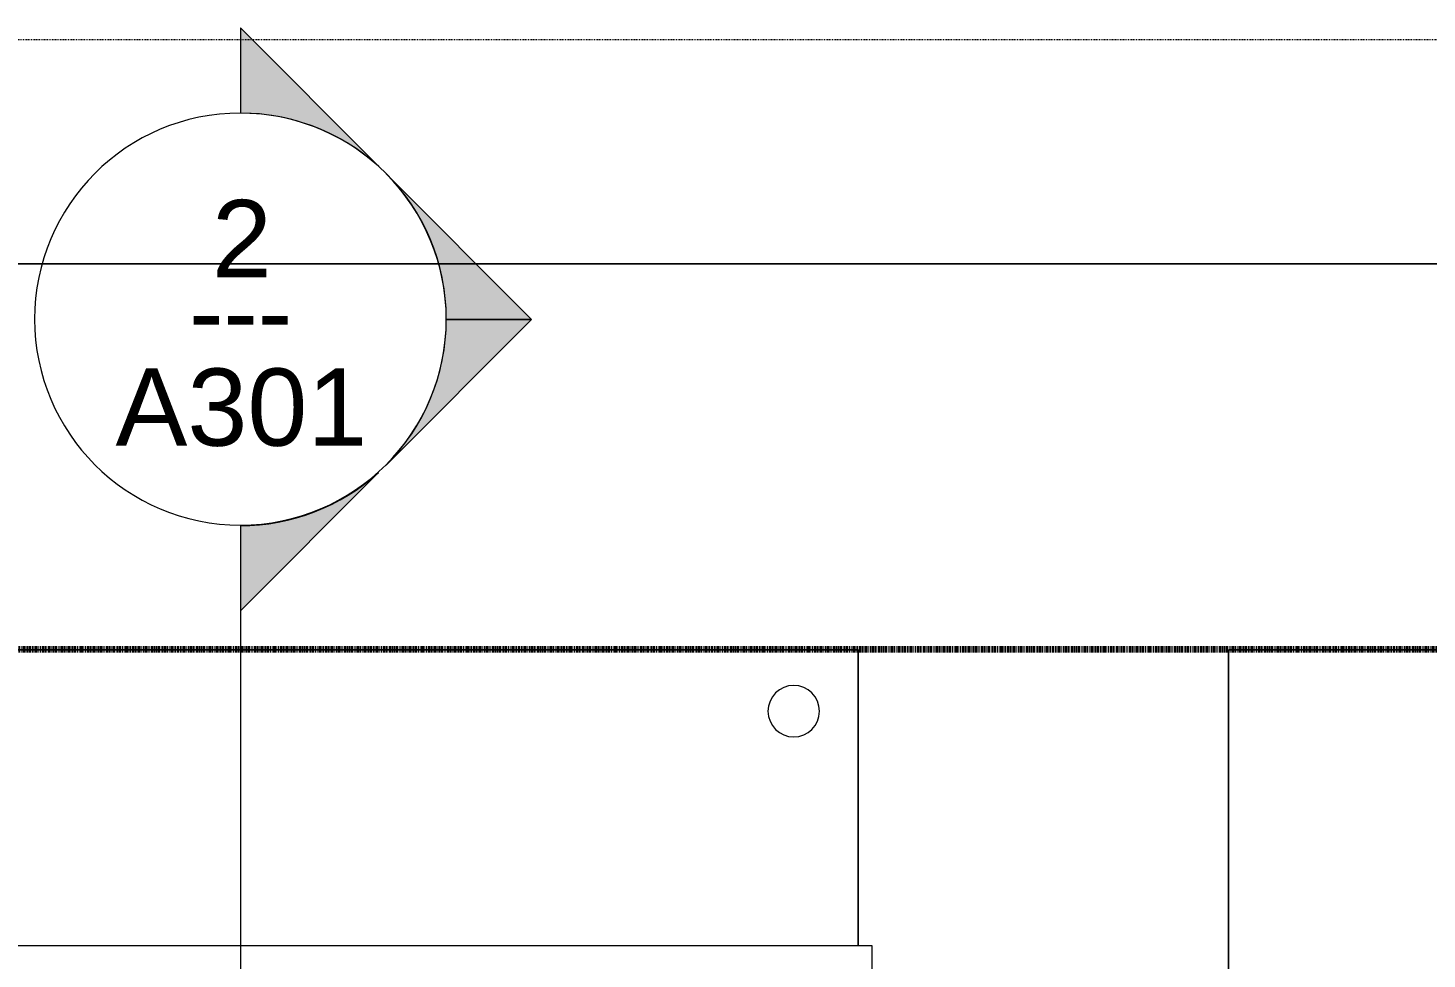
# Model space of a CAD drawing. Header units: inches. Extents: x -4450 to -273, y 9564 to 12971.
# Drawn here: x -3803.7 to -3586.3, y 12220.6 to 12365.2 of the extents above; entities that cross this region are included whole.
import ezdxf

# ---------------------------------------------------------------- set-up
doc = ezdxf.new("R2010")
doc.units = ezdxf.units.IN
doc.header["$MEASUREMENT"] = 0
doc.linetypes.add('Aligning Line 1_8_', pattern=[0.25, 0.125, -0.125])
doc.linetypes.add('Double Dash 3_8_', pattern=[1, 0.375, -0.125, 0.125, -0.125, 0.125, -0.125])
for name, color, linetype, lineweight in [('0-1', 7, 'Continuous', 5), ('A-WALL', 113, 'Continuous', 13), ('C-PROP-LINE', 91, 'Double Dash 3_8_', 140), ('C-TOPO', 7, 'Continuous', 9), ('E-LITE-EQPM', 33, 'Continuous', 9), ('G-ANNO-SYMB-2', 147, 'Aligning Line 1_8_', 9), ('G-ANNO-SYMB-3', 111, 'Continuous', 9)]:
    doc.layers.add(name, color=color, linetype=linetype, lineweight=lineweight)
doc.styles.add('Arial', font='arial.ttf', dxfattribs={"height": 12})
doc.styles.add('Century Gothic_1', font='ufonts.com_century-gothic.ttf', dxfattribs={"height": 12})

# ---------------------------------------------------------------- blocks, each defined once
blk = doc.blocks.new('CTR  - Topography_rvt-1-FLOOR PLAN - ROOF')
at = {"layer": 'C-TOPO'}
for p, q in [((-3967.36, 12328.59), (-3730.01, 12328.59)), ((-3730.01, 12328.59), (-3967.36, 12328.59)), ((-3730.01, 12328.59), (-3704.55, 12328.59)), ((-3704.55, 12328.59), (-3730.01, 12328.59)), ((-3704.55, 12328.59), (-3437.82, 12328.59)), ((-3437.82, 12328.59), (-3704.55, 12328.59)), ((-3677.16, 12268.59), (-3997.18, 12268.59)), ((-3997.18, 12268.59), (-3677.16, 12268.59)), ((-3674.72, 12268.59), (-3677.16, 12268.59)), ((-3677.16, 12268.59), (-3674.72, 12268.59)), ((-3674.72, 12265.82), (-3674.72, 12268.59)), ((-3674.72, 12268.59), (-3674.72, 12265.82)), ((-3506.63, 12268.59), (-3617.12, 12268.59)), ((-3617.12, 12268.59), (-3617.12, 12243.58)), ((-3617.12, 12243.58), (-3617.12, 12268.59)), ((-3617.12, 12268.59), (-3506.63, 12268.59)), ((-3674.72, 12222.71), (-3674.72, 12265.82)), ((-3674.72, 12265.82), (-3674.72, 12222.71)), ((-3617.12, 12243.58), (-3617.12, 12200.42)), ((-3617.12, 12200.42), (-3617.12, 12243.58))]:
    blk.add_line(p, q, dxfattribs=at)
blk = doc.blocks.new('CTR - 1st Phase - Common Walls_rvt-1-FLOOR PLAN - ROOF')
at = {"layer": 'G-ANNO-SYMB-2'}
blk.add_line((-583.13, 12363.34), (-4111.25, 12363.34), dxfattribs=at)
blk = doc.blocks.new('Pathway_Cooper_McGraw-Edison _BSC-BRC_Round - Pathway_Cooper_McGraw-Edison _BSC-BRC_Round-2028611-FLOOR PLAN - ROOF')
at = {"layer": 'E-LITE-EQPM'}
for start, end in [(360, 180), (180, 360)]:
    blk.add_arc((0, 0), 4, start, end, dxfattribs=at)
blk = doc.blocks.new('Family - ___-1878357-FLOOR PLAN - ROOF')
at = {"layer": 'C-PROP-LINE'}
blk.add_line((-3989.61, 12268.69), (-629.56, 12268.69), dxfattribs=at)
blk = doc.blocks.new('Section - Section Head - Filled-22785-FLOOR PLAN - ROOF')
at = {"layer": 'G-ANNO-SYMB-3'}
h = blk.add_hatch(color=256, dxfattribs=at)
edge = h.paths.add_edge_path(flags=0)
edge.add_line((-0.4268, 0.1768), (-0.25, 0.3536))
edge.add_line((-0.25, 0.3536), (-0.25, 0.25))
edge.add_arc((-0.25, 0), 0.25, 90, 135)
h = blk.add_hatch(color=256, dxfattribs=at)
edge = h.paths.add_edge_path(flags=0)
edge.add_arc((-0.25, 0), 0.25, 45, 90)
edge.add_line((-0.25, 0.25), (-0.25, 0.3536))
edge.add_line((-0.25, 0.3536), (-0.0732, 0.1768))
h = blk.add_hatch(color=256, dxfattribs=at)
edge = h.paths.add_edge_path(flags=0)
edge.add_arc((-0.25, 0), 0.2503, 137.9216, 180)
edge.add_line((-0.5003, 0), (-0.6036, 0))
edge.add_line((-0.6036, 0), (-0.4358, 0.1678))
h = blk.add_hatch(color=256, dxfattribs=at)
edge = h.paths.add_edge_path(flags=0)
edge.add_line((-0.0642, 0.1678), (0.1036, 0))
edge.add_line((0.1036, 0), (0.0003, 0))
edge.add_arc((-0.25, 0), 0.2503, 0, 42.0784)
for p, q in [((-0.25, 0.3536), (-0.4268, 0.1768)), ((-0.25, 0.25), (-0.25, 0.3536)), ((-0.0732, 0.1768), (-0.25, 0.3536)), ((-0.25, 0.3536), (-0.25, 0.25)), ((-0.4358, 0.1678), (-0.6036, 0)), ((0.1036, 0), (-0.0642, 0.1678)), ((-0.6036, 0), (-0.5003, 0)), ((0.0003, 0), (0.1036, 0))]:
    blk.add_line(p, q, dxfattribs=at)
for centre, radius, start, end in [((-0.2503, 0), 0.25, 360, 180), ((-0.25, 0), 0.25, 90, 135), ((-0.25, 0), 0.25, 45, 90), ((-0.25, 0), 0.2503, 137.9216, 180), ((-0.25, 0), 0.2503, 0, 42.0784), ((-0.2503, 0), 0.25, 180, 360)]:
    blk.add_arc(centre, radius, start, end, dxfattribs=at)

msp = doc.modelspace()

# ---------------------------------------------------------------- linework, layer by layer
at = {"layer": 'A-WALL'}
for p, q in [((-3868.85, 12222.71), (-3672.6, 12222.71)), ((-3672.6, 12222.71), (-3672.6, 12184.59))]:
    msp.add_line(p, q, dxfattribs=at)
at = {"layer": 'G-ANNO-SYMB-3'}
msp.add_line((-3770.72, 12287.94), (-3770.72, 9641.65), dxfattribs=at)

# ---------------------------------------------------------------- block references
at = {"layer": '0-1'}
for name in ['CTR  - Topography_rvt-1-FLOOR PLAN - ROOF', 'CTR - 1st Phase - Common Walls_rvt-1-FLOOR PLAN - ROOF']:
    msp.add_blockref(name, (0, 0), dxfattribs=at)
at = {"layer": 'C-PROP-LINE'}
msp.add_blockref('Family - ___-1878357-FLOOR PLAN - ROOF', (0, 0), dxfattribs=at)
at = {"layer": 'E-LITE-EQPM'}
msp.add_blockref('Pathway_Cooper_McGraw-Edison _BSC-BRC_Round - Pathway_Cooper_McGraw-Edison _BSC-BRC_Round-2028611-FLOOR PLAN - ROOF', (-3684.72, 12259.08), dxfattribs=at)
at = {"layer": 'G-ANNO-SYMB-3', "xscale": 127.9999999999999, "yscale": 127.9999999999999, "zscale": 127.9999999999999, "rotation": 269.9999999999996}
msp.add_blockref('Section - Section Head - Filled-22785-FLOOR PLAN - ROOF', (-3770.72, 12287.94), dxfattribs=at)

# ---------------------------------------------------------------- texts
at = {"layer": 'G-ANNO-SYMB-3', "char_height": 12, "attachment_point": 1}
for s, insert, width, style in [('2', (-3775.15, 12338.49), 11.312, 'Arial'), ('---', (-3778.69, 12327.15), 20.604, 'Century Gothic_1'), ('A301', (-3790.14, 12312.31), 47.672, 'Arial')]:
    msp.add_mtext(s, dxfattribs=dict(at, insert=insert, width=width, style=style))

doc.saveas('drawing.dxf')
